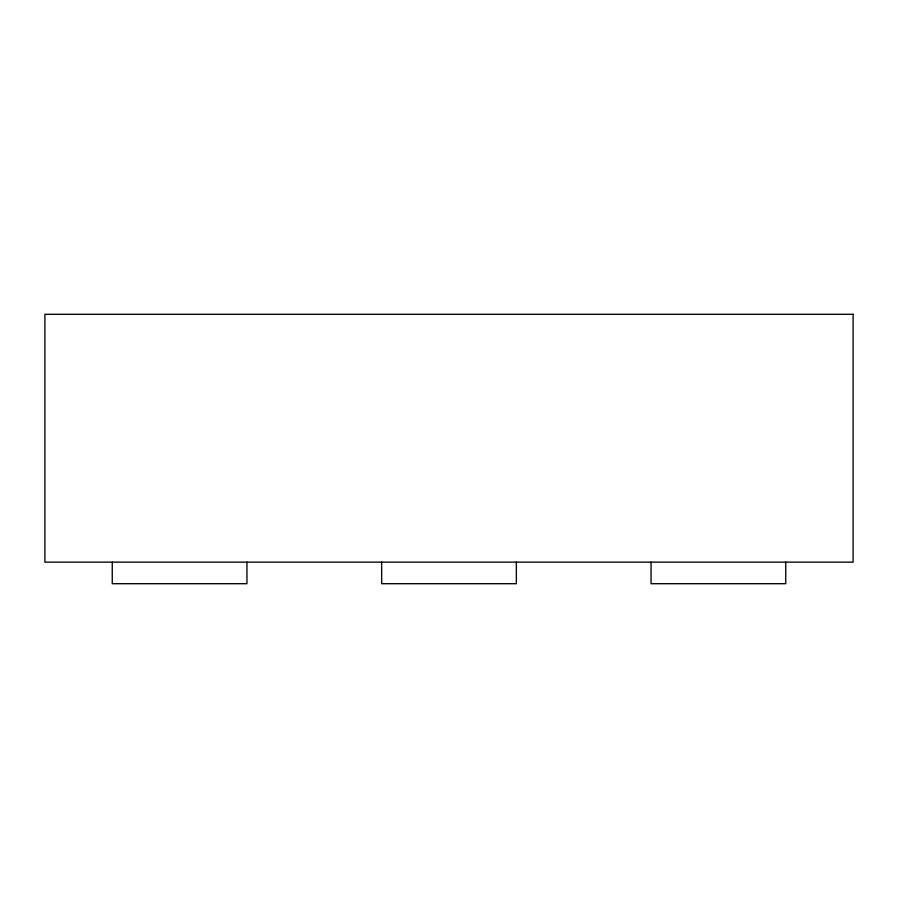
<?xml version="1.0" encoding="UTF-8"?>
<svg xmlns="http://www.w3.org/2000/svg" width="898" height="898" viewBox="0 0 898 898"><rect width="100%" height="100%" fill="white"/><g stroke="black" fill="none" stroke-linecap="round" stroke-linejoin="round"><path stroke-width="1.35" d="M785.75 562.148L785.75 583.7L651.05 583.7L651.05 562.148M516.35 562.148L516.35 583.7L381.65 583.7L381.65 562.148M246.95 562.148L246.95 583.7L112.25 583.7L112.25 562.148M853.1 314.3L44.9 314.3L44.9 562.148L853.1 562.148L853.1 314.3"/></g></svg>
